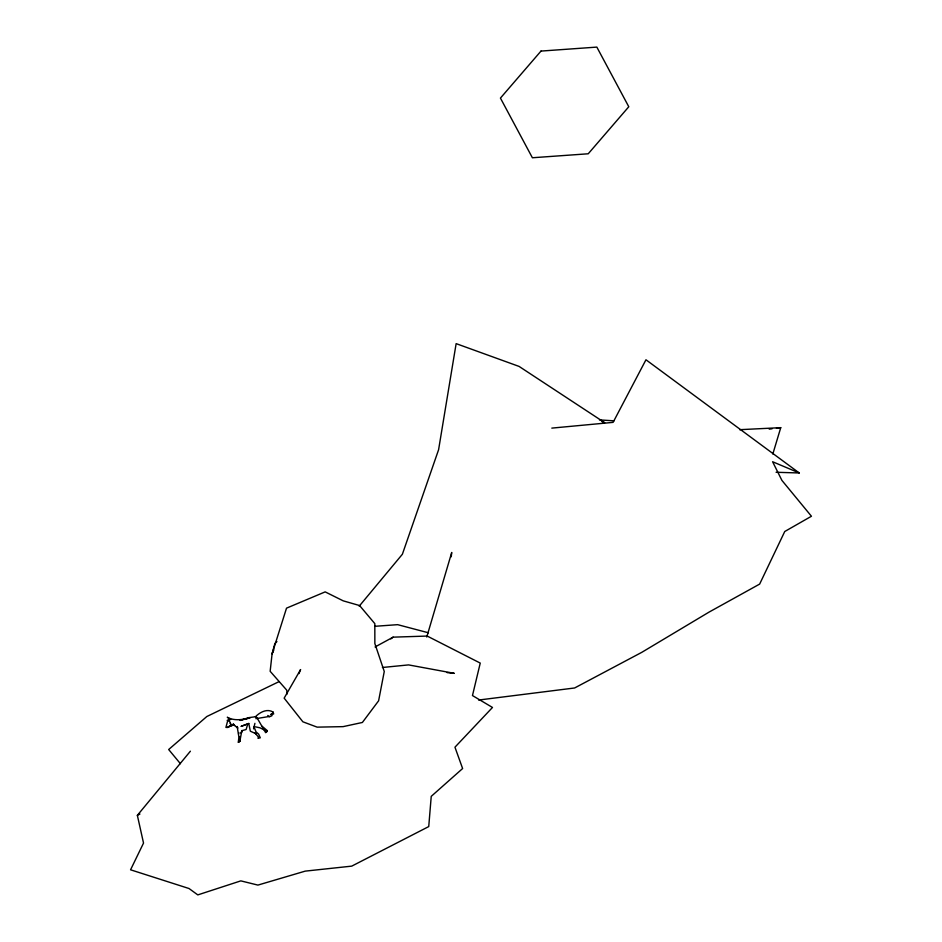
<?xml version="1.0" encoding="UTF-8"?>
<svg xmlns="http://www.w3.org/2000/svg" width="942" height="942" viewBox="0 0 942 942"><rect width="100%" height="100%" fill="white"/><g stroke="black" fill="none" stroke-linecap="round" stroke-linejoin="round"><path stroke-width="1.41" d="M451.242 556.804L451.724 552.459L426.761 637.016M254.917 723.338L253.598 728.849L253.999 726.918L256.012 731.863L258.661 734.159L260.298 737.81L257.967 738.34L258.438 737.021L255.046 733.064M230.237 719.217L227.281 717.251C234.134 721.125 242.683 719.712 249.995 717.863L240.01 720.406L248.841 717.639L255.423 716.744C259.886 712.305 266.986 708.278 273.027 712.046L271.861 715.79L269.318 716.803L267.752 715.484M772.829 453.997L780.753 427.656L739.611 429.693M247.687 724.374L246.109 729.532L242.306 730.568L241.128 733.323L241.858 730.521L239.927 740.836L239.609 736.762L239.986 741.272L238.373 742.272M298.979 673.577L300.592 669.562L284.154 698.14L302.888 721.808L317.148 727.142L343.112 726.635L362.387 722.467L378.613 700.789L384.265 671.481L374.857 643.551L374.822 623.628L359.585 605.541L343.206 600.843L325.178 591.882L286.521 608.155L272.085 653.889L270.154 671.293L286.674 690.086L287.251 693.913M273.839 649.898L272.085 653.889L274.887 643.504L276.936 641.584M238.526 733.889L239.021 732.841M375.069 646.954L393.12 637.157L427.197 636.062L480.243 663.086L472.472 695.561L492.489 707.466L454.951 747.194L462.616 768.531L431.236 796.355L428.74 826.581L351.731 866.134L305.243 871.126L257.92 885.091L240.822 880.876L197.796 894.9L189.024 888.518L130.561 869.796L143.525 843.078L137.355 815.348L190.39 751.198M359.173 606.212L402.375 554.249L438.595 449.711L456.14 343.63L519.101 366.426L604.693 422.675L601.997 421.686M390.789 638.888L393.12 637.157M137.355 815.348L139.934 814.029M278.914 681.702L206.828 716.521L168.677 749.526L180.417 763.703M248.782 723.48L241.234 726.306L248.782 723.48L250.325 731.18L256.365 733.9M239.986 741.272L238.279 742.237L238.938 737.233L237.137 726.47L237.843 728.095L233.851 724.975L233.322 723.597M272.226 714.024L270.695 714.472L273.686 713.93L273.027 712.046M255.847 718.675L269.954 716.367M769.202 429.14L772.087 428.763M776.42 428.21L780.753 427.656M478.583 700.047L574.632 687.978L641.785 652.335L709.02 612.123L759.652 584.087L784.745 531.512L811.439 516.251L781.907 480.385L772.605 461.745L799.24 472.966L776.09 472.272M382.417 667.489L408.569 664.899L454.256 673.33L447.097 672.612M551.812 428.115L613.089 422.369L645.965 359.773L799.24 472.966M374.751 626.312L397.654 624.664L428.445 632.788M599.477 419.908L613.996 420.827M234.64 725.375L231.92 725.057L227.882 726.988L233.851 724.975L231.92 725.057L227.834 727.459L225.915 727.424L227.728 720.606L230.755 719.252L227.21 720.371L229.73 721.325M255.164 726.788L259.957 727.801L265.573 730.556M262.088 726.27L267.316 730.662L265.656 732.688L256.825 717.474L255.423 716.744L256.13 717.203M230.166 722.891L231.202 725.564L230.095 722.384M267.316 730.662L266.48 731.958L267.316 730.662M540.991 51.08L500.438 98.098L532.383 157.761L588.232 153.781L628.785 106.752L596.839 47.1L540.991 51.08"/></g></svg>
